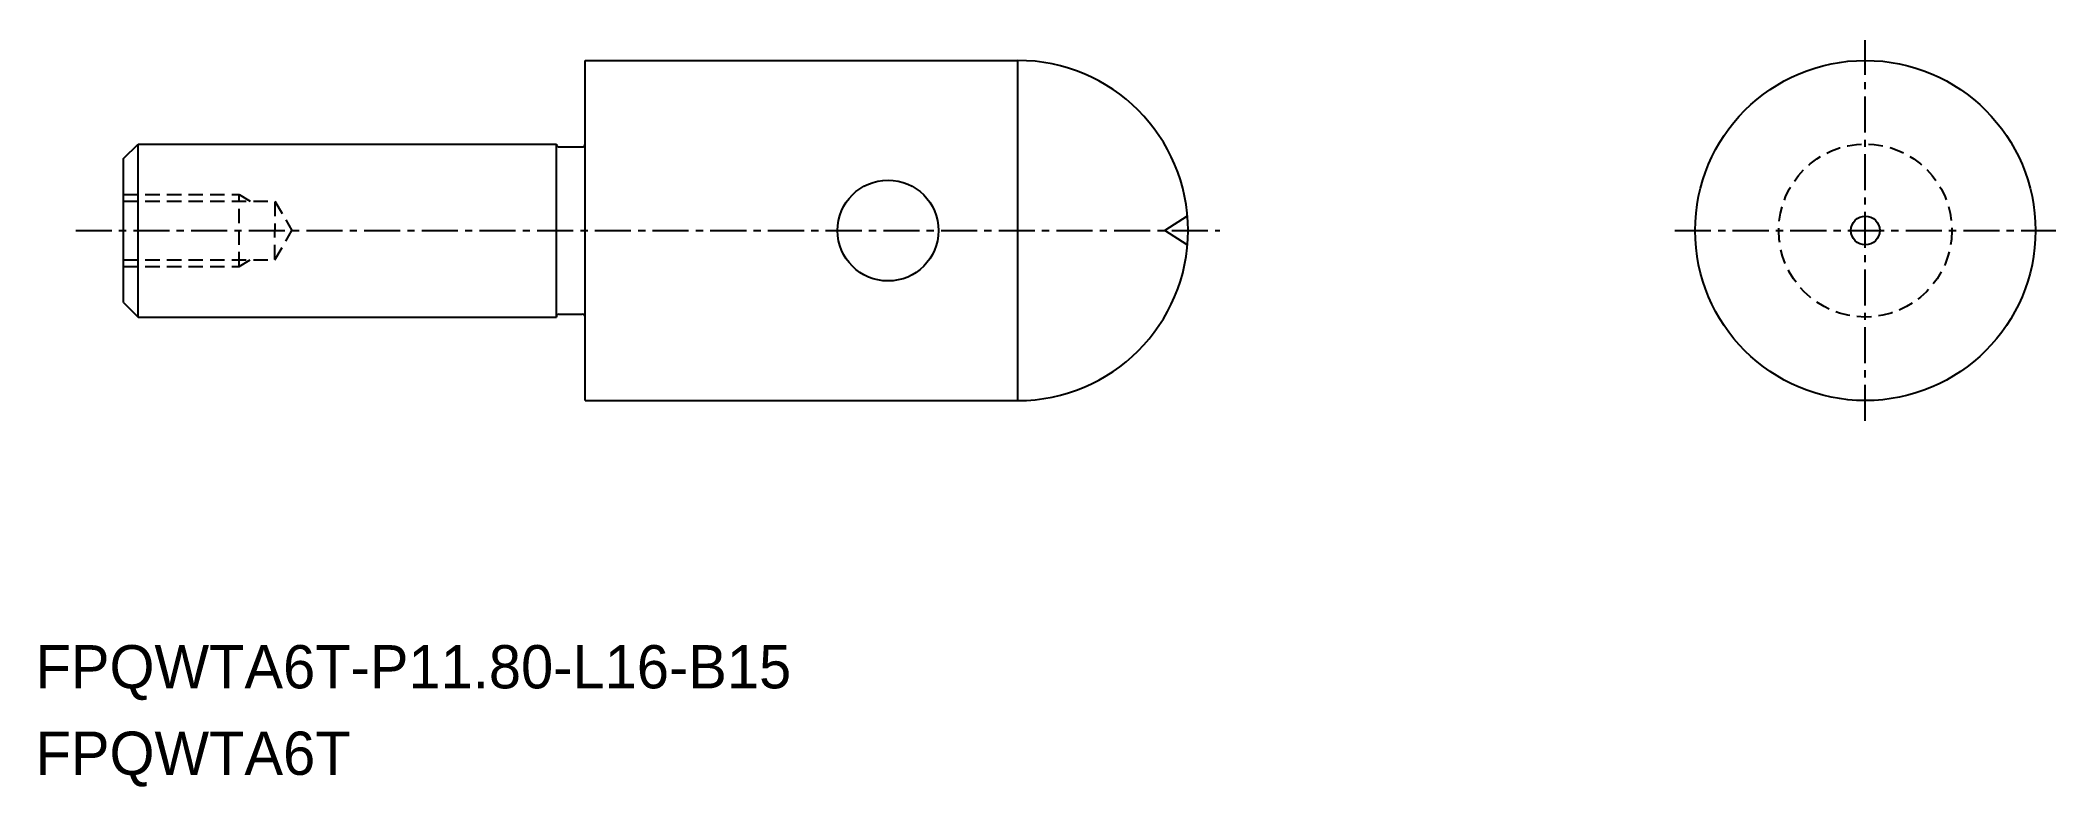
# Model space of a CAD drawing. Extents: x -1864.2 to -1794.4, y -403.5 to -377.6.
import ezdxf

# ---------------------------------------------------------------- set-up
doc = ezdxf.new("R2010")
doc.units = 0
doc.linetypes.add('CENTER', pattern=[2, 1.25, -0.25, 0.25, -0.25])
doc.linetypes.add('DASHED', pattern=[0.75, 0.5, -0.25])
doc.layers.get('0').update_dxf_attribs({"linetype": 'CONTINUOUS'})
doc.layers.add('CENTER', color=1, linetype='CENTER')

msp = doc.modelspace()

# ---------------------------------------------------------------- linework, layer by layer
for p, q in [((-1845.357, -378.278), (-1830.357, -378.278)), ((-1845.357, -381.178), (-1845.357, -378.278)), ((-1830.357, -390.078), (-1830.357, -378.278)), ((-1861.357, -381.678), (-1860.857, -381.178)), ((-1860.857, -381.178), (-1846.357, -381.178)), ((-1860.857, -387.178), (-1860.857, -381.178)), ((-1846.357, -387.178), (-1846.357, -381.178)), ((-1846.257, -381.278), (-1845.457, -381.278)), ((-1845.357, -387.178), (-1845.357, -381.178)), ((-1861.357, -386.678), (-1861.357, -381.678)), ((-1861.357, -386.678), (-1860.857, -387.178)), ((-1846.257, -387.078), (-1845.457, -387.078)), ((-1860.857, -387.178), (-1846.357, -387.178)), ((-1845.357, -390.078), (-1845.357, -387.178)), ((-1845.357, -390.078), (-1830.357, -390.078))]:
    msp.add_line(p, q)
at = {"color": 3, "linetype": 'DASHED'}
for p, q in [((-1861.357, -382.933), (-1857.357, -382.933)), ((-1861.357, -383.158), (-1856.112, -383.158)), ((-1857.357, -385.423), (-1857.357, -382.933)), ((-1857.357, -382.933), (-1856.968, -383.158)), ((-1856.112, -383.158), (-1855.523, -384.178)), ((-1856.112, -383.182), (-1856.112, -384.178)), ((-1856.112, -385.174), (-1856.112, -384.178)), ((-1856.112, -385.199), (-1855.523, -384.178)), ((-1861.357, -385.199), (-1856.112, -385.199)), ((-1861.357, -385.423), (-1857.357, -385.423)), ((-1857.357, -385.423), (-1856.968, -385.199))]:
    msp.add_line(p, q, dxfattribs=at)
at = {"color": 3}
for p in [(-1824.486, -383.679), (-1824.486, -384.678)]:
    msp.add_line(p, (-1825.257, -384.178), dxfattribs=at)
for centre, radius in [((-1800.977, -384.178), 5.9), ((-1834.857, -384.178), 1.75), ((-1800.977, -384.178), 0.5)]:
    msp.add_circle(centre, radius)
at = {"color": 3, "linetype": 'DASHED'}
msp.add_circle((-1800.977, -384.178), 3, dxfattribs=at)
for centre, radius, start, end in [((-1830.357, -384.178), 5.9, 270, 90), ((-1846.257, -381.178), 0.1, 180, 270), ((-1845.457, -381.178), 0.1, 270, 0), ((-1846.257, -387.178), 0.1, 90, 180), ((-1845.457, -387.178), 0.1, 0, 90)]:
    msp.add_arc(centre, radius, start, end)
at = {"color": 7, "linetype": 'CONTINUOUS'}
msp.add_point((-1861.357, -384.178), dxfattribs=at)
at = {"layer": 'CENTER', "color": 1, "linetype": 'CENTER'}
for p, q in [((-1800.977, -390.778), (-1800.977, -377.578)), ((-1863.02, -384.178), (-1823.357, -384.178)), ((-1807.577, -384.178), (-1794.377, -384.178))]:
    msp.add_line(p, q, dxfattribs=at)

# ---------------------------------------------------------------- texts
for s, p in [('FPQWTA6T-P11.80-L16-B15', (-1864.411, -400.061)), ('FPQWTA6T', (-1864.411, -403.061))]:
    msp.add_text(s, height=1.5).set_placement(p)

doc.saveas('drawing.dxf')
